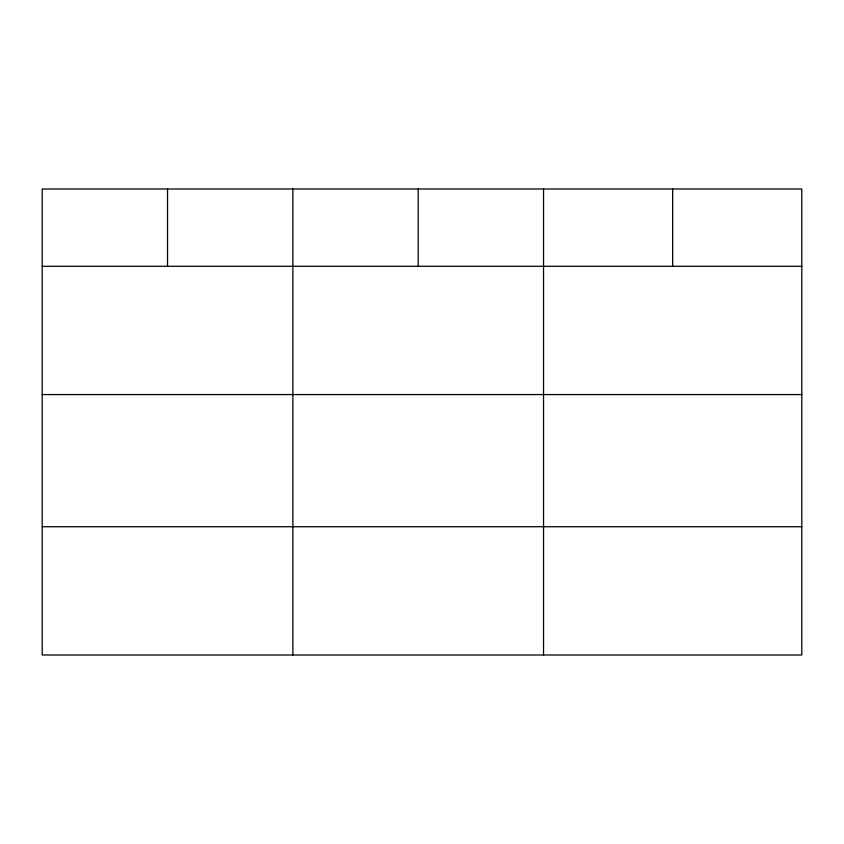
<?xml version="1.0" encoding="UTF-8"?>
<svg xmlns="http://www.w3.org/2000/svg" width="844" height="844" viewBox="0 0 844 844"><rect width="100%" height="100%" fill="white"/><g stroke="black" fill="none" stroke-linecap="round" stroke-linejoin="round"><path stroke-width="1.27" d="M801.8 394.57L801.8 189.003L42.2 189.003L42.2 654.997L801.8 654.997L801.8 394.57L42.2 394.57M42.2 266.293L801.8 266.293M42.2 526.73L801.8 526.73M672.668 189.003L672.668 266.293M543.536 189.003L543.536 654.997M418.202 189.003L418.202 266.293M292.868 189.003L292.868 654.997M167.534 189.003L167.534 266.293"/></g></svg>
